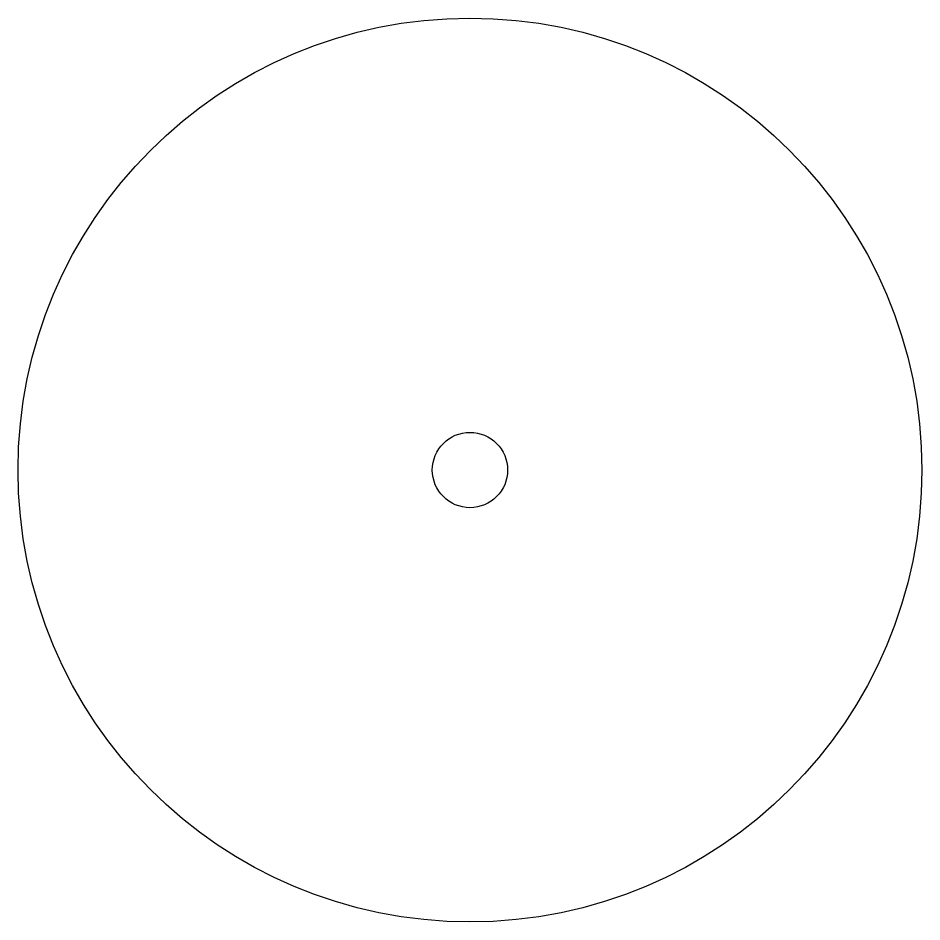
# Model space of a CAD drawing. Header units: inches. Extents: x 7.01 to 10.01, y 0.15 to 3.15.
import ezdxf

# ---------------------------------------------------------------- set-up
doc = ezdxf.new("R2010")
doc.units = ezdxf.units.IN
doc.header["$MEASUREMENT"] = 0

msp = doc.modelspace()

# ---------------------------------------------------------------- linework, layer by layer
for centre, radius in [((8.5118, 1.652, -0.75), 1.5), ((8.5118, 1.652), 0.125)]:
    msp.add_circle(centre, radius)

doc.saveas('drawing.dxf')
